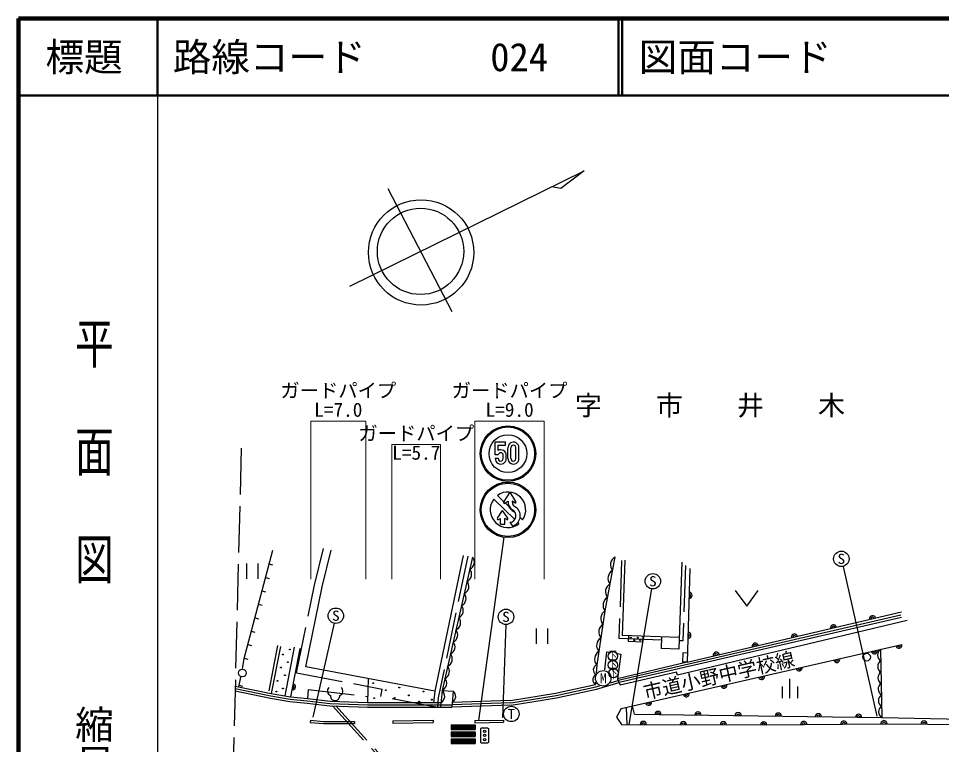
# Model space of a CAD drawing. Units: millimetres, scale not verified. Extents: x 40000 to 423008634, y 20000 to 333183309.
# Drawn here: x 40000 to 159618, y 285900 to 380000 of the extents above; entities that cross this region are included whole.
import ezdxf
from ezdxf.enums import TextEntityAlignment as Align

# ---------------------------------------------------------------- set-up
doc = ezdxf.new("R2010")
doc.units = ezdxf.units.MM
doc.header["$LTSCALE"] = 1000
doc.linetypes.add('DASHED', pattern=[7.5, 6, -1.5])
for name, color, linetype, lineweight in [('M-BGD', 7, 'Continuous', 25), ('M-BGD-EXST', 7, 'Continuous', 25), ('M-STR-HTXT', 7, 'Continuous', 13), ('M-STR-STRC', 7, 'Continuous', 25), ('M-TTL', 2, 'Continuous', 140), ('M-TTL-BAND', 7, 'Continuous', 25), ('M-TTL-LINE', 7, 'Continuous', 50), ('M-TTL-TXT', 7, 'Continuous', 13)]:
    doc.layers.add(name, color=color, linetype=linetype, lineweight=lineweight)
doc.layers.add('M-BMK-HTXT', color=7, linetype='Continuous')
doc.styles.add('@ＭＳ ゴシック', font='')
doc.styles.add('ＭＳ ゴシック', font='')
doc.styles.get('@ＭＳ ゴシック').set_extended_font_data('@MS Gothic')
doc.styles.get('ＭＳ ゴシック').set_extended_font_data('MS Gothic')

msp = doc.modelspace()

# ---------------------------------------------------------------- linework, layer by layer
at = {"layer": 'M-BGD'}
for p, q in [((82952, 345305), (113311, 360251)), ((113311, 360251), (110299, 357963)), ((87881, 357966), (96141, 342016)), ((110299, 357963), (109079, 358168)), ((72914, 311044), (69220, 296995)), ((97638, 310418), (93946, 292823)), ((98848, 310192), (94901, 292903)), ((117294, 310208), (116000, 303218)), ((72456, 309303), (72940, 309175)), ((118587, 309810), (118245, 300032)), ((125975, 309537), (125581, 298270)), ((126994, 308702), (126645, 296579)), ((71999, 307561), (72482, 307434)), ((71541, 305820), (72024, 305693)), ((71083, 304078), (71566, 303951)), ((116000, 303218), (114930, 296228)), ((154346, 302654), (117729, 294203)), ((126645, 296579), (154451, 303090)), ((70625, 302337), (71108, 302210)), ((154413, 302362), (117837, 293920)), ((70167, 300596), (70651, 300469)), ((125633, 299773), (118245, 300032)), ((119048, 300003), (119023, 299281)), ((119023, 299281), (120881, 299215)), ((120906, 299938), (120881, 299215)), ((123328, 299854), (123275, 298350)), ((126081, 299334), (125619, 299351)), ((69709, 298854), (70193, 298727)), ((73949, 298594), (72767, 292501)), ((75729, 298527), (74502, 292201)), ((76469, 298328), (75256, 292071)), ((115966, 295567), (116264, 297899)), ((116264, 297899), (116540, 297856)), ((118113, 290558), (154470, 298848)), ((125581, 298270), (123275, 298350)), ((151710, 298218), (151870, 289393)), ((69220, 296995), (68980, 295774)), ((69251, 297113), (69735, 296986)), ((118047, 297621), (117640, 294437)), ((117648, 297683), (118047, 297621)), ((126095, 297772), (126061, 296596)), ((126679, 297756), (126095, 297772)), ((93946, 292823), (77227, 295978)), ((114930, 296228), (114862, 295094)), ((126645, 296579), (117640, 294437)), ((126645, 296579), (126061, 296596)), ((68756, 294633), (68510, 293384)), ((85297, 294455), (85223, 291328)), ((117640, 294437), (117965, 293581)), ((68085, 293473), (72767, 292501)), ((68549, 293581), (69039, 293485)), ((86940, 292110), (87141, 293089)), ((109603, 292555), (114776, 293673)), ((109659, 292260), (114839, 293380)), ((109714, 291965), (114902, 293087)), ((114795, 293988), (114776, 293673)), ((114839, 293380), (115276, 293504)), ((114902, 293087), (117837, 293920)), ((116718, 293915), (117729, 294203)), ((72655, 291912), (75178, 291475)), ((72711, 292207), (75217, 291773)), ((72767, 292501), (75256, 292071)), ((75256, 292071), (77461, 291877)), ((77531, 293044), (77461, 291877)), ((77461, 291877), (80416, 291529)), ((93946, 292823), (93780, 291321)), ((94380, 291972), (94302, 290720)), ((94901, 292903), (94710, 290730)), ((94901, 292903), (96319, 292829)), ((96319, 292829), (96146, 290742)), ((103782, 291610), (109603, 292555)), ((103811, 291311), (109659, 292260)), ((103841, 291011), (109714, 291965)), ((75178, 291475), (77400, 291280)), ((75217, 291773), (77430, 291579)), ((77400, 291280), (80369, 290931)), ((77430, 291579), (80393, 291230)), ((80369, 290931), (85211, 290728)), ((80393, 291230), (85217, 291028)), ((80416, 291529), (85223, 291328)), ((85211, 290728), (94710, 290730)), ((85217, 291028), (94736, 291030)), ((85223, 291328), (94763, 291330)), ((103841, 291011), (96146, 290742)), ((103782, 291610), (96196, 291344)), ((103811, 291311), (96206, 291044)), ((118758, 290705), (118820, 288511)), ((119851, 289842), (119571, 290890)), ((118113, 290558), (117518, 289442)), ((119851, 289842), (151870, 289393)), ((77835, 289054), (77809, 288755)), ((77809, 288755), (79526, 288606)), ((77835, 289054), (79539, 288906)), ((79526, 288606), (83555, 288606)), ((79539, 288906), (83555, 288906)), ((83555, 288906), (83555, 288606)), ((88506, 288954), (93729, 289053)), ((88506, 288954), (88511, 288654)), ((88511, 288654), (93735, 288754)), ((93729, 289053), (93735, 288754)), ((99123, 289030), (102855, 289080)), ((99123, 289030), (99127, 288730)), ((99127, 288730), (102859, 288780)), ((102855, 289080), (102859, 288780)), ((117518, 289442), (118150, 288513)), ((151870, 289393), (176288, 288934))]:
    msp.add_line(p, q, dxfattribs=at)
at = {"layer": 'M-BGD', "linetype": 'DASHED'}
for p, q in [((68878, 324292), (66499, 231843)), ((98225, 310295), (94380, 291972)), ((118164, 309736), (117810, 299624)), ((126423, 309114), (126081, 299334)), ((123313, 299431), (117810, 299624)), ((73584, 298749), (72388, 292580)), ((76043, 295184), (87141, 293089)), ((68077, 293168), (72711, 292207)), ((68069, 292863), (72655, 291912)), ((77531, 293044), (85242, 292140)), ((94302, 290720), (86940, 292110)), ((94710, 290730), (96146, 290742)), ((94736, 291030), (96206, 291044))]:
    msp.add_line(p, q, dxfattribs=at)
for points in [[(76043, 295184), (78382, 306536), (79535, 311316)], [(80689, 290917), (91654, 278898), (92055, 278509)], [(81111, 290900), (91869, 279107), (92055, 278927)]]:
    msp.add_lwpolyline(points, dxfattribs=at)
at = {"layer": 'M-BGD'}
for points in [[(77227, 295978), (79358, 306318), (80507, 311082)], [(155166, 301958), (125403, 294912), (125270, 295277), (117965, 293581)], [(118150, 288513), (136651, 288451), (151863, 288604), (175762, 288399)]]:
    msp.add_lwpolyline(points, dxfattribs=at)
for centre, radius in [((92170, 349681), 6823), ((92104, 349811), 5593)]:
    msp.add_circle(centre, radius, dxfattribs=at)
at = {"layer": 'M-BGD', "linetype": 'DASHED'}
for centre in [(119360, 299772), (119808, 299424), (120255, 299747), (120579, 299424), (75172, 298208), (74276, 297574), (74015, 295895), (74911, 296566), (74537, 294887), (73567, 294141), (74276, 293171), (85955, 293843), (89351, 293283), (73418, 292760), (86105, 291902), (87597, 292947), (88754, 291940), (90582, 292275), (92485, 292760), (91925, 291492), (93567, 291716)]:
    msp.add_circle(centre, 50, dxfattribs=at)
at = {"layer": 'M-BGD'}
for centre, radius, start, end in [((98072, 309542), 1012, 294.35478, 39.92507), ((117906, 309191), 1187, 121.04568, 217.98597), ((97713, 307970), 1012, 294.35478, 39.92507), ((117582, 307444), 1187, 121.04568, 217.98597), ((97355, 306399), 1012, 294.35478, 39.92507), ((117259, 305696), 1187, 121.04568, 217.98597), ((96996, 304827), 1012, 294.35478, 39.92507), ((126894, 305240), 400, 268.35447, 88.35447), ((126894, 305240), 200, 268.35447, 88.35447), ((96637, 303255), 1012, 294.35478, 39.92507), ((116936, 303949), 1187, 121.04568, 217.98597), ((116634, 302227), 1177, 122.60356, 219.99606), ((96278, 301684), 1012, 294.35478, 39.92507), ((116367, 300480), 1177, 122.60356, 219.99606), ((150674, 302205), 400, 13.17781, 193.17781), ((150674, 302205), 200, 13.17781, 193.17781), ((95919, 300112), 1012, 294.35478, 39.92507), ((126745, 300042), 400, 268.35447, 88.35447), ((126745, 300042), 200, 268.35447, 88.35447), ((145611, 301020), 400, 13.17781, 193.17781), ((145611, 301020), 200, 13.17781, 193.17781), ((95561, 298540), 1012, 294.35478, 39.92507), ((116099, 298732), 1177, 122.60356, 219.99606), ((135485, 298649), 400, 13.17781, 193.17781), ((140548, 299835), 400, 13.17781, 193.17781), ((140548, 299835), 200, 13.17781, 193.17781), ((115832, 296985), 1177, 122.60356, 219.99606), ((130422, 297464), 400, 13.17781, 193.17781), ((135485, 298649), 200, 13.17781, 193.17781), ((150916, 298037), 385, 192.84477, 12.84477), ((150916, 298037), 192, 192.84477, 12.84477), ((152199, 297491), 876, 123.96217, 238.11569), ((154095, 298762), 385, 192.84477, 12.84477), ((154095, 298762), 192, 192.84477, 12.84477), ((95202, 296969), 1012, 294.35478, 39.92507), ((130422, 297464), 200, 13.17781, 193.17781), ((146041, 296926), 385, 192.84477, 12.84477), ((146041, 296926), 192, 192.84477, 12.84477), ((152226, 296021), 876, 123.96217, 238.11569), ((94843, 295397), 1012, 294.35478, 39.92507), ((115203, 295571), 712, 112.512, 235.29516), ((141166, 295814), 385, 192.84477, 12.84477), ((141166, 295814), 192, 192.84477, 12.84477), ((94484, 293825), 1012, 294.35478, 39.92507), ((115126, 294293), 712, 120.89297, 240.55154), ((136291, 294703), 385, 192.84477, 12.84477), ((136291, 294703), 192, 192.84477, 12.84477), ((152253, 294550), 876, 123.96217, 238.11569), ((75515, 293392), 400, 259.02491, 79.02491), ((75515, 293392), 200, 259.02491, 79.02491), ((131416, 293591), 385, 192.84477, 12.84477), ((131416, 293591), 192, 192.84477, 12.84477), ((152279, 293079), 876, 123.96217, 238.11569), ((94255, 292168), 980, 301.2295, 48.6856), ((95766, 292127), 894, 298.76636, 51.70635), ((126542, 292479), 385, 192.84477, 12.84477), ((126542, 292479), 192, 192.84477, 12.84477), ((152306, 291608), 876, 123.96217, 238.11569), ((121667, 291368), 385, 192.84477, 12.84477), ((121667, 291368), 192, 192.84477, 12.84477), ((152333, 290137), 876, 123.96217, 238.11569), ((122862, 289799), 400, 359.19772, 179.19772), ((122862, 289799), 200, 359.19772, 179.19772), ((128061, 289727), 400, 359.19772, 179.19772), ((128061, 289727), 200, 359.19772, 179.19772), ((133261, 289654), 400, 359.19772, 179.19772), ((133261, 289654), 200, 359.19772, 179.19772), ((138460, 289581), 400, 359.19772, 179.19772), ((138460, 289581), 200, 359.19772, 179.19772), ((143660, 289508), 400, 359.19772, 179.19772), ((143660, 289508), 200, 359.19772, 179.19772), ((148859, 289435), 400, 359.19772, 179.19772), ((148859, 289435), 200, 359.19772, 179.19772), ((120957, 288504), 400, 359.80812, 179.80812), ((120957, 288504), 200, 359.80812, 179.80812), ((126157, 288486), 400, 359.80812, 179.80812), ((126157, 288486), 200, 359.80812, 179.80812), ((131357, 288469), 400, 359.80812, 179.80812), ((131357, 288469), 200, 359.80812, 179.80812), ((136557, 288451), 400, 0.3953, 179.80812), ((136557, 288451), 200, 0.21501, 179.80812), ((141756, 288502), 400, 0.57558, 180.57558), ((141756, 288502), 200, 0.57558, 180.57558), ((146956, 288555), 400, 0.57558, 180.57558), ((146956, 288555), 200, 0.57558, 180.57558), ((152156, 288601), 400, 359.50855, 179.79515), ((152156, 288601), 200, 359.50855, 179.50855), ((157356, 288557), 400, 359.50855, 179.50855), ((157356, 288557), 200, 359.50855, 179.50855)]:
    msp.add_arc(centre, radius, start, end, dxfattribs=at)
at = {"layer": 'M-BGD-EXST'}
for p, q in [((69569, 309363), (69569, 307363)), ((71069, 307363), (71069, 309363)), ((146854, 308988), (151234, 289556)), ((122046, 306078), (119108, 288510)), ((132869, 305850), (134369, 303850)), ((134369, 303850), (135869, 305850)), ((80911, 301618), (78148, 289445)), ((103142, 301446), (102721, 289371)), ((107083, 300957), (107083, 298957)), ((108583, 298957), (108583, 300957)), ((139952, 291931), (139952, 294431)), ((138952, 293431), (138952, 291931)), ((140952, 293431), (140952, 291931)), ((99898, 287980), (99998, 288080)), ((99898, 286180), (99898, 287980)), ((99998, 288080), (100798, 288080)), ((100798, 288080), (100898, 287980)), ((100898, 287980), (100898, 286180)), ((99998, 286080), (99898, 286180)), ((100798, 286080), (99998, 286080)), ((100898, 286180), (100798, 286080))]:
    msp.add_line(p, q, dxfattribs=at)
for centre, radius in [((146634, 309964), 1000), ((122210, 307064), 1000), ((81132, 302594), 1000), ((103177, 302445), 1000), ((117030, 297356), 600), ((117030, 296203), 600), ((149906, 297224), 500), ((69014, 295175), 500), ((115777, 294484), 1000), ((117104, 295162), 600), ((103868, 289865), 1000), ((100398, 287630), 150), ((100398, 287080), 150), ((100398, 286530), 150)]:
    msp.add_circle(centre, radius, dxfattribs=at)
for centre, start, end in [((80635, 292842), 131.41945, 251.14243), ((81435, 292842), 288.85757, 48.58055), ((81035, 292192), 172.14016, 7.85984)]:
    msp.add_arc(centre, 600, start, end, dxfattribs=at)
at = {"layer": 'M-STR-HTXT'}
for p, q in [((85003, 327824), (77893, 327824)), ((77893, 307332), (77893, 327824)), ((85003, 307332), (85003, 327824)), ((108131, 327824), (99160, 327824)), ((99160, 307332), (99160, 327824)), ((108131, 307332), (108131, 327824)), ((94705, 324765), (88404, 324765)), ((88404, 307332), (88404, 324765)), ((94705, 307332), (94705, 324765))]:
    msp.add_line(p, q, dxfattribs=at)
at = {"layer": 'M-STR-STRC'}
for p, q in [((101782, 325128), (103102, 325128)), ((101782, 323425), (101782, 325128)), ((102167, 324705), (103102, 324705)), ((102167, 324022), (102167, 324705)), ((103102, 324705), (103102, 325128)), ((103423, 322956), (103423, 324343)), ((103808, 322956), (103808, 324343)), ((104466, 322956), (104466, 324380)), ((104849, 322956), (104849, 324380)), ((102167, 323425), (101782, 323425)), ((101782, 322993), (102167, 322993)), ((102824, 322956), (102824, 323388)), ((103208, 322956), (103208, 323388)), ((102082, 318191), (102868, 317417)), ((102932, 317385), (103702, 318611)), ((104471, 317385), (103702, 318611)), ((101596, 317717), (104306, 315047)), ((103086, 317223), (103440, 317421)), ((103126, 317163), (103517, 316777)), ((104318, 317223), (103964, 317421)), ((102061, 315226), (102738, 316233)), ((103415, 315226), (102738, 316233)), ((104197, 316107), (104405, 315902)), ((102208, 315059), (102468, 315189)), ((102468, 314469), (102468, 315189)), ((103268, 315059), (103008, 315189)), ((103008, 314469), (103008, 315189)), ((103683, 314720), (104006, 314217)), ((104700, 314659), (104852, 314509)), ((105008, 315309), (105319, 315002)), ((102468, 314469), (103008, 314469)), ((99657, 289037), (102938, 312757)), ((96079, 288450), (96079, 287850)), ((96079, 288450), (99180, 288450)), ((96179, 288350), (96179, 287950)), ((96179, 288350), (99080, 288350)), ((99080, 288350), (99080, 287950)), ((99180, 288450), (99180, 287850)), ((96079, 287850), (99180, 287850)), ((96079, 287550), (96079, 286950)), ((96079, 287550), (99180, 287550)), ((96179, 287950), (99080, 287950)), ((96179, 287450), (96179, 287050)), ((96179, 287450), (99080, 287450)), ((96279, 288250), (96279, 288050)), ((96279, 288250), (98980, 288250)), ((96279, 288050), (98980, 288050)), ((96279, 287350), (96279, 287150)), ((96279, 287350), (98980, 287350)), ((96279, 287150), (98980, 287150)), ((96379, 288150), (98880, 288150)), ((96379, 287250), (98880, 287250)), ((98980, 288250), (98980, 288050)), ((98980, 287350), (98980, 287150)), ((99080, 287450), (99080, 287050)), ((99180, 287550), (99180, 286950)), ((96079, 286950), (99180, 286950)), ((96079, 286650), (96079, 286050)), ((96079, 286650), (99180, 286650)), ((96079, 286050), (99180, 286050)), ((96179, 287050), (99080, 287050)), ((96179, 286550), (96179, 286150)), ((96179, 286550), (99080, 286550)), ((96179, 286150), (99080, 286150)), ((96279, 286450), (96279, 286250)), ((96279, 286450), (98980, 286450)), ((96279, 286250), (98980, 286250)), ((96379, 286350), (98880, 286350)), ((98980, 286450), (98980, 286250)), ((99080, 286550), (99080, 286150)), ((99180, 286650), (99180, 286050))]:
    msp.add_line(p, q, dxfattribs=at)
for centre, radius in [((103431, 323600), 3600), ((103431, 323600), 3456), ((103431, 323600), 2448), ((103431, 316323), 3600), ((103431, 316323), 3456)]:
    msp.add_circle(centre, radius, dxfattribs=at)
for centre, radius, start, end in [((104136, 324380), 713, 0, 182.97089), ((104136, 324380), 330, 0, 186.43936), ((102494, 322956), 713, 177.02911, 0), ((102494, 322956), 330, 173.56064, 0), ((102494, 323388), 713, 0, 117.33645), ((102494, 323388), 330, 0, 173.56064), ((104136, 322956), 713, 177.02911, 0), ((104136, 322956), 330, 173.56064, 0), ((103431, 316323), 2304, 325.01478, 125.8468), ((103431, 316323), 2304, 142.79212, 308.06946), ((103030, 317324), 187, 150.12214, 300.73943), ((103030, 317324), 115, 147.89837, 299.2433), ((104819, 317418), 1379, 179.87965, 232.34202), ((104819, 317418), 855, 179.87965, 251.91579), ((104374, 317324), 115, 240.7567, 32.10163), ((104819, 317418), 1451, 206.23235, 244.62922), ((103640, 315558), 839, 272.88807, 66.36853), ((103640, 315558), 1390, 285.25, 48.91043), ((102157, 315162), 115, 146.08257, 296.56505), ((103319, 315162), 115, 243.43495, 33.91743)]:
    msp.add_arc(centre, radius, start, end, dxfattribs=at)
at = {"layer": 'M-TTL'}
for p, q in [((40000, 380000), (40000, 20000)), ((680000, 380000), (40000, 380000))]:
    msp.add_line(p, q, dxfattribs=at)
at = {"layer": 'M-TTL-BAND'}
msp.add_line((58000, 370000), (58000, 20000), dxfattribs=at)
at = {"layer": 'M-TTL-LINE'}
for p, q in [((58000, 380000), (58000, 370000)), ((117750, 380000), (117750, 370000)), ((118250, 380000), (118250, 370000)), ((40000, 370000), (680000, 370000))]:
    msp.add_line(p, q, dxfattribs=at)

# ---------------------------------------------------------------- texts
at = {"layer": 'M-BGD-EXST', "style": 'ＭＳ ゴシック'}
for s, width, p in [('S', 1.1, (146634, 309964)), ('S', 1.1, (122210, 307064)), ('S', 1.1, (81132, 302594)), ('S', 1.1, (103177, 302445)), ('下', 0.55, (117030, 297356)), ('下', 0.55, (117030, 296203)), ('下', 0.55, (117104, 295162)), ('T', 1.1, (103868, 289865))]:
    msp.add_text(s, height=1320, dxfattribs=dict(at, width=width)).set_placement(p, align=Align.MIDDLE_CENTER)
msp.add_text('M', height=1320, dxfattribs=at).set_placement((115777, 294484), align=Align.MIDDLE_CENTER)
at = {"layer": 'M-BMK-HTXT', "style": 'ＭＳ ゴシック'}
msp.add_text('字\u3000\u3000市\u3000\u3000井\u3000\u3000木', height=2566, dxfattribs=at).set_placement((129614, 327803), align=Align.BOTTOM_CENTER)
msp.add_text('市道小野中学校線', height=1833, rotation=12.689, dxfattribs=at).set_placement((131086, 293418), align=Align.BOTTOM_CENTER)
at = {"layer": 'M-STR-HTXT', "style": 'ＭＳ ゴシック'}
for s, p in [('ガードパイプ', (81448, 330324)), ('ガードパイプ', (103646, 330324)), ('L=7.0', (81448, 327824)), ('L=9.0', (103646, 327824)), ('ガードパイプ', (91555, 324765)), ('L=5.7', (91555, 322265))]:
    msp.add_text(s, height=1833, dxfattribs=at).set_placement(p, align=Align.BOTTOM_CENTER)
at = {"layer": 'M-TTL-BAND', "style": '@ＭＳ ゴシック', "width": 1.4}
msp.add_text('平  面  図', height=3666, rotation=270, dxfattribs=at).set_placement((49777, 306475), align=Align.MIDDLE_RIGHT)
at = {"layer": 'M-TTL-BAND', "style": '@ＭＳ ゴシック'}
msp.add_text('縮尺千分の一', height=3666, rotation=270, dxfattribs=at).set_placement((49777, 261030), align=Align.MIDDLE_RIGHT)
at = {"layer": 'M-TTL-TXT', "style": 'ＭＳ ゴシック'}
msp.add_text('標題', height=3666, dxfattribs=at).set_placement((48500, 375000), align=Align.MIDDLE_CENTER)
for s, p in [('路線コード', (60000, 375000)), ('図面コード', (120380, 375000)), ('024', (101142, 375000))]:
    msp.add_text(s, height=3666, dxfattribs=at).set_placement(p, align=Align.MIDDLE_LEFT)

doc.saveas('drawing.dxf')
